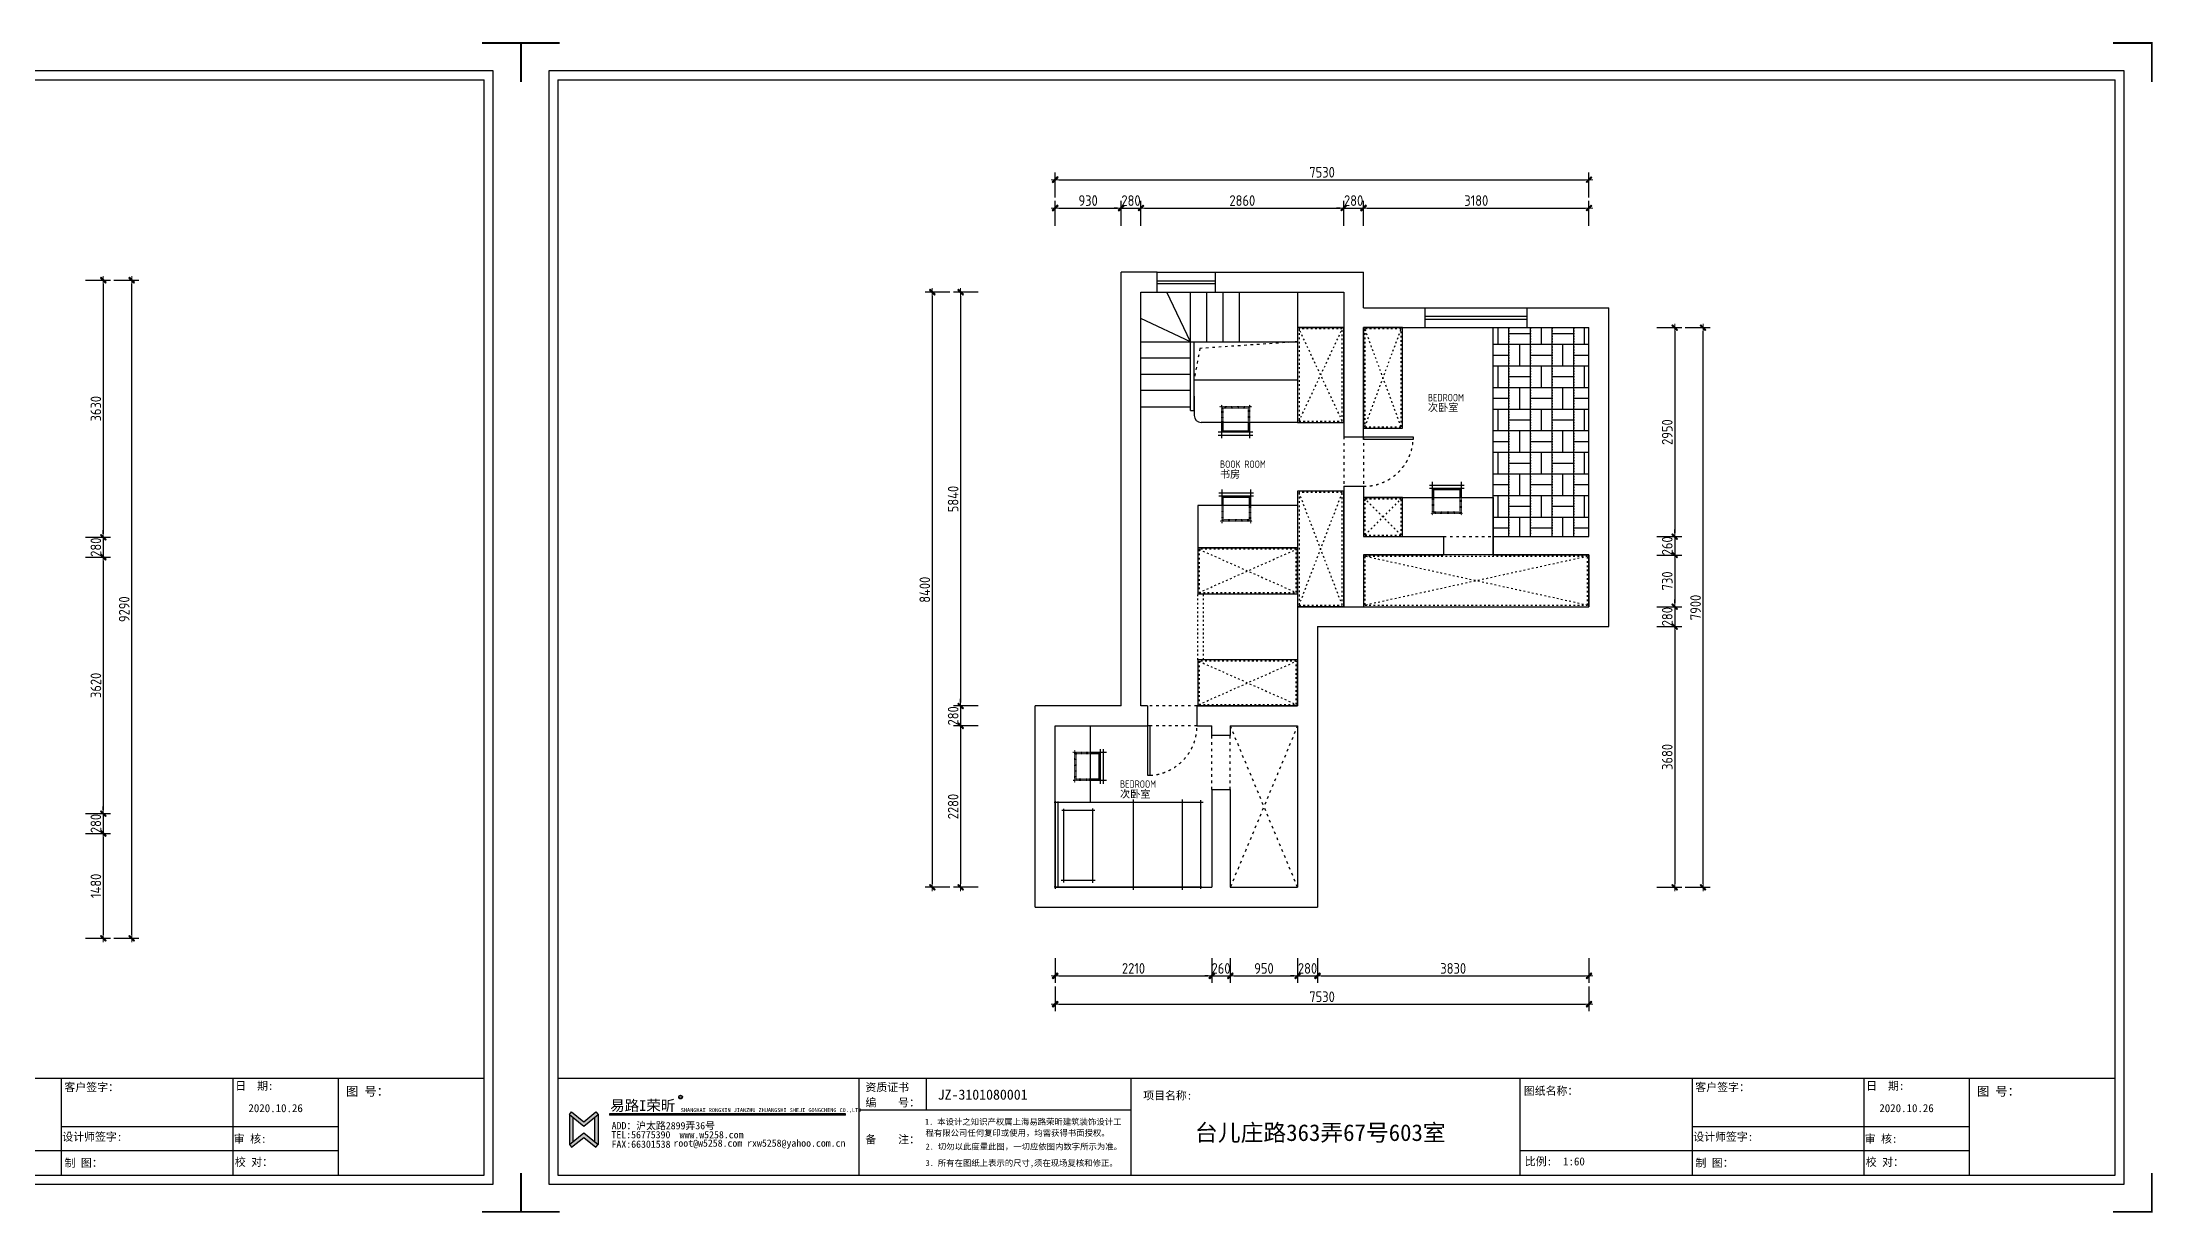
# Model space of a CAD drawing. Header units: millimetres. Extents: x -58733 to 427521, y -235734 to 553534.
# Drawn here: x 18970 to 48742, y 402450 to 418974 of the extents above; entities that cross this region are included whole.
import ezdxf

# ---------------------------------------------------------------- set-up
doc = ezdxf.new("R2010")
doc.units = ezdxf.units.MM
doc.linetypes.add('ACAD_ISO03W100', pattern=[30, 12, -18])
for name, color, linetype in [('00-墙体', 7, 'Continuous'), ('02-活动家具', 1, 'Continuous'), ('图框', 251, 'Continuous'), ('目录文字', 8, 'Continuous')]:
    doc.layers.add(name, color=color, linetype=linetype)
doc.layers.add('P★10 文字说明', color=32, linetype='Continuous', lineweight=0)
doc.layers.add('墙体', color=7, linetype='Continuous', lineweight=30)
doc.styles.add('CCD_DIM', font='ARCHS.SHX')
doc.styles.get("Standard").update_dxf_attribs({"font": 'simsun.ttc'})
doc.styles.add('YQ_DIM', font='SUPEROS.SHX', dxfattribs={"width": 0.8, "bigfont": 'HZDX.SHX'})
doc.styles.add('宋体', font='simsun.ttc', dxfattribs={"height": 120})
doc.styles.add('编号', font='ARCHSTYL.SHX', dxfattribs={"width": 0.8})
doc.styles.add('英文', font='simhei.ttf')
doc.styles.add('黑体', font='simhei.ttf')
doc.dimstyles.new('海龍1：50', dxfattribs={"dimscale": 50, "dimtxt": 3, "dimasz": 1, "dimexe": 2, "dimexo": 2, "dimgap": 0.6, "dimtad": 1, "dimdec": 0, "dimrnd": 5, "dimdsep": 46, "dimtxsty": 'CCD_DIM', "dimblk": 'WS-cj', "dimcen": 1, "dimclrd": 242, "dimclre": 242, "dimclrt": 2, "dimadec": 0, "dimazin": 2, "dimtfac": 1, "dimtdec": 0, "dimtix": 1, "dimtmove": 2, "dimatfit": 3, "dimldrblk": 'CCD_Leader_Arrow', "dimfxl": 5, "dimfxlon": 1, "dimtolj": 1, "dimarcsym": 0})

# ---------------------------------------------------------------- blocks, each defined once
blk = doc.blocks.new('WS-cj')
blk.add_hatch(color=1).paths.add_polyline_path([(0.59, 0.82), (-0.82, -0.59), (-0.59, -0.82), (0.82, 0.59)])
at = {"color": 1, "linetype": 'ByBlock', "lineweight": 0}
for p, q in [((-1.1, 0), (0, 0)), ((0, 0), (1.1, 0))]:
    blk.add_line(p, q, dxfattribs=at)
at = {"color": 1}
blk.add_lwpolyline([(0.59, 0.82), (-0.82, -0.59), (-0.59, -0.82), (0.82, 0.59)], close=True, dxfattribs=at)
blk = doc.blocks.new('*D304')
at = {"color": 242, "lineweight": -2}
for p, q in [((19582, 415615), (19932, 415615)), ((19832, 415565), (19832, 412035)), ((19582, 411985), (19932, 411985))]:
    blk.add_line(p, q, dxfattribs=at)
at = {"layer": 'Defpoints', "color": 0}
for p in [(19432, 415615), (19432, 411985), (19832, 411985)]:
    blk.add_point(p, dxfattribs=at)
at = {"color": 242, "lineweight": -2, "xscale": 50, "yscale": 50, "zscale": 50}
for p, rotation in [((19832, 415615), 90), ((19832, 411985), 270)]:
    blk.add_blockref('WS-cj', p, dxfattribs=dict(at, rotation=rotation))
at = {"color": 2, "insert": (19727, 413800), "char_height": 150, "attachment_point": 5, "rotation": 90, "style": 'CCD_DIM'}
blk.add_mtext('\\A1;3630', dxfattribs=at)
blk = doc.blocks.new('CCD_Leader_Arrow')
at = {"color": 1, "linetype": 'ByBlock'}
blk.add_line((0, 0), (-1, 0), dxfattribs=at)
for points in [[(-0.86, 0.67), (-0.6, 0.85), (-0.24, 0), (0, 0)], [(-0.86, -0.67), (-0.6, -0.85), (-0.24, 0), (0, 0)]]:
    blk.add_solid(points, dxfattribs=at)
blk = doc.blocks.new('*D305')
at = {"color": 242, "lineweight": -2}
for p, q in [((19832, 412035), (19832, 412085)), ((19582, 411985), (19932, 411985)), ((19832, 411985), (19832, 411705)), ((19582, 411705), (19932, 411705)), ((19832, 411655), (19832, 411605))]:
    blk.add_line(p, q, dxfattribs=at)
at = {"layer": 'Defpoints', "color": 0}
for p in [(19432, 411985), (19432, 411705), (19832, 411705)]:
    blk.add_point(p, dxfattribs=at)
at = {"color": 242, "lineweight": -2, "xscale": 50, "yscale": 50, "zscale": 50}
for p, rotation in [((19832, 411985), 270), ((19832, 411705), 90)]:
    blk.add_blockref('WS-cj', p, dxfattribs=dict(at, rotation=rotation))
at = {"color": 2, "insert": (19727, 411845), "char_height": 150, "attachment_point": 5, "rotation": 90, "style": 'CCD_DIM'}
blk.add_mtext('\\A1;280', dxfattribs=at)
blk = doc.blocks.new('*D306')
at = {"color": 242, "lineweight": -2}
for p, q in [((19582, 411705), (19932, 411705)), ((19832, 411655), (19832, 408135)), ((19582, 408085), (19932, 408085))]:
    blk.add_line(p, q, dxfattribs=at)
at = {"layer": 'Defpoints', "color": 0}
for p in [(19432, 411705), (19432, 408085), (19832, 408085)]:
    blk.add_point(p, dxfattribs=at)
at = {"color": 242, "lineweight": -2, "xscale": 50, "yscale": 50, "zscale": 50}
for p, rotation in [((19832, 411705), 90), ((19832, 408085), 270)]:
    blk.add_blockref('WS-cj', p, dxfattribs=dict(at, rotation=rotation))
at = {"color": 2, "insert": (19727, 409895), "char_height": 150, "attachment_point": 5, "rotation": 90, "style": 'CCD_DIM'}
blk.add_mtext('\\A1;3620', dxfattribs=at)
blk = doc.blocks.new('*D307')
at = {"color": 242, "lineweight": -2}
for p, q in [((19832, 408135), (19832, 408185)), ((19582, 408085), (19932, 408085)), ((19832, 408085), (19832, 407805)), ((19582, 407805), (19932, 407805)), ((19832, 407755), (19832, 407705))]:
    blk.add_line(p, q, dxfattribs=at)
at = {"layer": 'Defpoints', "color": 0}
for p in [(19432, 408085), (19432, 407805), (19832, 407805)]:
    blk.add_point(p, dxfattribs=at)
at = {"color": 242, "lineweight": -2, "xscale": 50, "yscale": 50, "zscale": 50}
for p, rotation in [((19832, 408085), 270), ((19832, 407805), 90)]:
    blk.add_blockref('WS-cj', p, dxfattribs=dict(at, rotation=rotation))
at = {"color": 2, "insert": (19727, 407945), "char_height": 150, "attachment_point": 5, "rotation": 90, "style": 'CCD_DIM'}
blk.add_mtext('\\A1;280', dxfattribs=at)
blk = doc.blocks.new('*D308')
at = {"color": 242, "lineweight": -2}
for p, q in [((19582, 407805), (19932, 407805)), ((19832, 407755), (19832, 406375)), ((19582, 406325), (19932, 406325))]:
    blk.add_line(p, q, dxfattribs=at)
at = {"layer": 'Defpoints', "color": 0}
for p in [(19432, 407805), (19432, 406325), (19832, 406325)]:
    blk.add_point(p, dxfattribs=at)
at = {"color": 242, "lineweight": -2, "xscale": 50, "yscale": 50, "zscale": 50}
for p, rotation in [((19832, 407805), 90), ((19832, 406325), 270)]:
    blk.add_blockref('WS-cj', p, dxfattribs=dict(at, rotation=rotation))
at = {"color": 2, "insert": (19727, 407065), "char_height": 150, "attachment_point": 5, "rotation": 90, "style": 'CCD_DIM'}
blk.add_mtext('\\A1;1480', dxfattribs=at)
blk = doc.blocks.new('*D309')
at = {"color": 242, "lineweight": -2}
for p, q in [((19982, 415615), (20332, 415615)), ((20232, 406375), (20232, 415565)), ((19982, 406325), (20332, 406325))]:
    blk.add_line(p, q, dxfattribs=at)
at = {"layer": 'Defpoints', "color": 0}
for p in [(19432, 415615), (20232, 415615), (19432, 406325)]:
    blk.add_point(p, dxfattribs=at)
at = {"color": 242, "lineweight": -2, "xscale": 50, "yscale": 50, "zscale": 50}
for p, rotation in [((20232, 415615), 90), ((20232, 406325), 270)]:
    blk.add_blockref('WS-cj', p, dxfattribs=dict(at, rotation=rotation))
at = {"color": 2, "insert": (20127, 410970), "char_height": 150, "attachment_point": 5, "rotation": 90, "style": 'CCD_DIM'}
blk.add_mtext('\\A1;9290', dxfattribs=at)
blk = doc.blocks.new('*D310')
at = {"color": 242, "lineweight": -2}
for p, q in [((33259, 416383), (33259, 416733)), ((33309, 416633), (34139, 416633)), ((34189, 416383), (34189, 416733))]:
    blk.add_line(p, q, dxfattribs=at)
at = {"layer": 'Defpoints', "color": 0}
for p in [(34189, 416633), (33259, 416233), (34189, 416233)]:
    blk.add_point(p, dxfattribs=at)
at = {"color": 242, "lineweight": -2, "xscale": 50, "yscale": 50, "zscale": 50, "rotation": 180}
blk.add_blockref('WS-cj', (33259, 416633), dxfattribs=at)
at = {"color": 242, "lineweight": -2, "xscale": 50, "yscale": 50, "zscale": 50}
blk.add_blockref('WS-cj', (34189, 416633), dxfattribs=at)
at = {"color": 2, "insert": (33724, 416738), "char_height": 150, "attachment_point": 5, "style": 'CCD_DIM'}
blk.add_mtext('\\A1;930', dxfattribs=at)
blk = doc.blocks.new('*D311')
at = {"color": 242, "lineweight": -2}
for p, q in [((34139, 416633), (34089, 416633)), ((34189, 416383), (34189, 416733)), ((34189, 416633), (34469, 416633)), ((34469, 416383), (34469, 416733)), ((34519, 416633), (34569, 416633))]:
    blk.add_line(p, q, dxfattribs=at)
at = {"layer": 'Defpoints', "color": 0}
for p in [(34469, 416633), (34189, 416233), (34469, 416233)]:
    blk.add_point(p, dxfattribs=at)
at = {"color": 242, "lineweight": -2, "xscale": 50, "yscale": 50, "zscale": 50}
blk.add_blockref('WS-cj', (34189, 416633), dxfattribs=at)
at = {"color": 242, "lineweight": -2, "xscale": 50, "yscale": 50, "zscale": 50, "rotation": 180}
blk.add_blockref('WS-cj', (34469, 416633), dxfattribs=at)
at = {"color": 2, "insert": (34329, 416738), "char_height": 150, "attachment_point": 5, "style": 'CCD_DIM'}
blk.add_mtext('\\A1;280', dxfattribs=at)
blk = doc.blocks.new('*D312')
at = {"color": 242, "lineweight": -2}
for p, q in [((34469, 416383), (34469, 416733)), ((34519, 416633), (37279, 416633)), ((37329, 416383), (37329, 416733))]:
    blk.add_line(p, q, dxfattribs=at)
at = {"layer": 'Defpoints', "color": 0}
for p in [(37329, 416633), (34469, 416233), (37329, 416233)]:
    blk.add_point(p, dxfattribs=at)
at = {"color": 242, "lineweight": -2, "xscale": 50, "yscale": 50, "zscale": 50, "rotation": 180}
blk.add_blockref('WS-cj', (34469, 416633), dxfattribs=at)
at = {"color": 242, "lineweight": -2, "xscale": 50, "yscale": 50, "zscale": 50}
blk.add_blockref('WS-cj', (37329, 416633), dxfattribs=at)
at = {"color": 2, "insert": (35899, 416738), "char_height": 150, "attachment_point": 5, "style": 'CCD_DIM'}
blk.add_mtext('\\A1;2860', dxfattribs=at)
blk = doc.blocks.new('*D313')
at = {"color": 242, "lineweight": -2}
for p, q in [((37279, 416633), (37229, 416633)), ((37329, 416383), (37329, 416733)), ((37329, 416633), (37609, 416633)), ((37609, 416383), (37609, 416733)), ((37659, 416633), (37709, 416633))]:
    blk.add_line(p, q, dxfattribs=at)
at = {"layer": 'Defpoints', "color": 0}
for p in [(37609, 416633), (37329, 416233), (37609, 416233)]:
    blk.add_point(p, dxfattribs=at)
at = {"color": 242, "lineweight": -2, "xscale": 50, "yscale": 50, "zscale": 50}
blk.add_blockref('WS-cj', (37329, 416633), dxfattribs=at)
at = {"color": 242, "lineweight": -2, "xscale": 50, "yscale": 50, "zscale": 50, "rotation": 180}
blk.add_blockref('WS-cj', (37609, 416633), dxfattribs=at)
at = {"color": 2, "insert": (37469, 416738), "char_height": 150, "attachment_point": 5, "style": 'CCD_DIM'}
blk.add_mtext('\\A1;280', dxfattribs=at)
blk = doc.blocks.new('*D314')
at = {"color": 242, "lineweight": -2}
for p, q in [((37609, 416383), (37609, 416733)), ((37659, 416633), (40739, 416633)), ((40789, 416383), (40789, 416733))]:
    blk.add_line(p, q, dxfattribs=at)
at = {"layer": 'Defpoints', "color": 0}
for p in [(40789, 416633), (37609, 416233), (40789, 416233)]:
    blk.add_point(p, dxfattribs=at)
at = {"color": 242, "lineweight": -2, "xscale": 50, "yscale": 50, "zscale": 50, "rotation": 180}
blk.add_blockref('WS-cj', (37609, 416633), dxfattribs=at)
at = {"color": 242, "lineweight": -2, "xscale": 50, "yscale": 50, "zscale": 50}
blk.add_blockref('WS-cj', (40789, 416633), dxfattribs=at)
at = {"color": 2, "insert": (39199, 416738), "char_height": 150, "attachment_point": 5, "style": 'CCD_DIM'}
blk.add_mtext('\\A1;3180', dxfattribs=at)
blk = doc.blocks.new('*D315')
at = {"color": 242, "lineweight": -2}
for p, q in [((33259, 416783), (33259, 417133)), ((40789, 416783), (40789, 417133)), ((33309, 417033), (40739, 417033))]:
    blk.add_line(p, q, dxfattribs=at)
at = {"layer": 'Defpoints', "color": 0}
for p in [(40789, 417033), (33259, 416233), (40789, 416233)]:
    blk.add_point(p, dxfattribs=at)
at = {"color": 242, "lineweight": -2, "xscale": 50, "yscale": 50, "zscale": 50, "rotation": 180}
blk.add_blockref('WS-cj', (33259, 417033), dxfattribs=at)
at = {"color": 242, "lineweight": -2, "xscale": 50, "yscale": 50, "zscale": 50}
blk.add_blockref('WS-cj', (40789, 417033), dxfattribs=at)
at = {"color": 2, "insert": (37024, 417138), "char_height": 150, "attachment_point": 5, "style": 'CCD_DIM'}
blk.add_mtext('\\A1;7530', dxfattribs=at)
blk = doc.blocks.new('*D316')
at = {"color": 242, "lineweight": -2}
for p, q in [((33259, 406045), (33259, 405695)), ((33309, 405795), (35419, 405795)), ((35469, 406045), (35469, 405695))]:
    blk.add_line(p, q, dxfattribs=at)
at = {"layer": 'Defpoints', "color": 0}
for p in [(33259, 406195), (35469, 406195), (35469, 405795)]:
    blk.add_point(p, dxfattribs=at)
at = {"color": 242, "lineweight": -2, "xscale": 50, "yscale": 50, "zscale": 50, "rotation": 180}
blk.add_blockref('WS-cj', (33259, 405795), dxfattribs=at)
at = {"color": 242, "lineweight": -2, "xscale": 50, "yscale": 50, "zscale": 50}
blk.add_blockref('WS-cj', (35469, 405795), dxfattribs=at)
at = {"color": 2, "insert": (34364, 405900), "char_height": 150, "attachment_point": 5, "style": 'CCD_DIM'}
blk.add_mtext('\\A1;2210', dxfattribs=at)
blk = doc.blocks.new('*D317')
at = {"color": 242, "lineweight": -2}
for p, q in [((35419, 405795), (35369, 405795)), ((35469, 406045), (35469, 405695)), ((35469, 405795), (35729, 405795)), ((35729, 406045), (35729, 405695)), ((35779, 405795), (35829, 405795))]:
    blk.add_line(p, q, dxfattribs=at)
at = {"layer": 'Defpoints', "color": 0}
for p in [(35469, 406195), (35729, 406195), (35729, 405795)]:
    blk.add_point(p, dxfattribs=at)
at = {"color": 242, "lineweight": -2, "xscale": 50, "yscale": 50, "zscale": 50}
blk.add_blockref('WS-cj', (35469, 405795), dxfattribs=at)
at = {"color": 242, "lineweight": -2, "xscale": 50, "yscale": 50, "zscale": 50, "rotation": 180}
blk.add_blockref('WS-cj', (35729, 405795), dxfattribs=at)
at = {"color": 2, "insert": (35599, 405900), "char_height": 150, "attachment_point": 5, "style": 'CCD_DIM'}
blk.add_mtext('\\A1;260', dxfattribs=at)
blk = doc.blocks.new('*D318')
at = {"color": 242, "lineweight": -2}
for p, q in [((35729, 406045), (35729, 405695)), ((35779, 405795), (36629, 405795)), ((36679, 406045), (36679, 405695))]:
    blk.add_line(p, q, dxfattribs=at)
at = {"layer": 'Defpoints', "color": 0}
for p in [(35729, 406195), (36679, 406195), (36679, 405795)]:
    blk.add_point(p, dxfattribs=at)
at = {"color": 242, "lineweight": -2, "xscale": 50, "yscale": 50, "zscale": 50, "rotation": 180}
blk.add_blockref('WS-cj', (35729, 405795), dxfattribs=at)
at = {"color": 242, "lineweight": -2, "xscale": 50, "yscale": 50, "zscale": 50}
blk.add_blockref('WS-cj', (36679, 405795), dxfattribs=at)
at = {"color": 2, "insert": (36204, 405900), "char_height": 150, "attachment_point": 5, "style": 'CCD_DIM'}
blk.add_mtext('\\A1;950', dxfattribs=at)
blk = doc.blocks.new('*D319')
at = {"color": 242, "lineweight": -2}
for p, q in [((36629, 405795), (36579, 405795)), ((36679, 406045), (36679, 405695)), ((36679, 405795), (36959, 405795)), ((36959, 406045), (36959, 405695)), ((37009, 405795), (37059, 405795))]:
    blk.add_line(p, q, dxfattribs=at)
at = {"layer": 'Defpoints', "color": 0}
for p in [(36679, 406195), (36959, 406195), (36959, 405795)]:
    blk.add_point(p, dxfattribs=at)
at = {"color": 242, "lineweight": -2, "xscale": 50, "yscale": 50, "zscale": 50}
blk.add_blockref('WS-cj', (36679, 405795), dxfattribs=at)
at = {"color": 242, "lineweight": -2, "xscale": 50, "yscale": 50, "zscale": 50, "rotation": 180}
blk.add_blockref('WS-cj', (36959, 405795), dxfattribs=at)
at = {"color": 2, "insert": (36819, 405900), "char_height": 150, "attachment_point": 5, "style": 'CCD_DIM'}
blk.add_mtext('\\A1;280', dxfattribs=at)
blk = doc.blocks.new('*D320')
at = {"color": 242, "lineweight": -2}
for p, q in [((36959, 406045), (36959, 405695)), ((37009, 405795), (40739, 405795)), ((40789, 406045), (40789, 405695))]:
    blk.add_line(p, q, dxfattribs=at)
at = {"layer": 'Defpoints', "color": 0}
for p in [(36959, 406195), (40789, 406195), (40789, 405795)]:
    blk.add_point(p, dxfattribs=at)
at = {"color": 242, "lineweight": -2, "xscale": 50, "yscale": 50, "zscale": 50, "rotation": 180}
blk.add_blockref('WS-cj', (36959, 405795), dxfattribs=at)
at = {"color": 242, "lineweight": -2, "xscale": 50, "yscale": 50, "zscale": 50}
blk.add_blockref('WS-cj', (40789, 405795), dxfattribs=at)
at = {"color": 2, "insert": (38874, 405900), "char_height": 150, "attachment_point": 5, "style": 'CCD_DIM'}
blk.add_mtext('\\A1;3830', dxfattribs=at)
blk = doc.blocks.new('*D321')
at = {"color": 242, "lineweight": -2}
for p, q in [((33259, 405645), (33259, 405295)), ((40789, 405645), (40789, 405295)), ((33309, 405395), (40739, 405395))]:
    blk.add_line(p, q, dxfattribs=at)
at = {"layer": 'Defpoints', "color": 0}
for p in [(33259, 406195), (40789, 406195), (40789, 405395)]:
    blk.add_point(p, dxfattribs=at)
at = {"color": 242, "lineweight": -2, "xscale": 50, "yscale": 50, "zscale": 50, "rotation": 180}
blk.add_blockref('WS-cj', (33259, 405395), dxfattribs=at)
at = {"color": 242, "lineweight": -2, "xscale": 50, "yscale": 50, "zscale": 50}
blk.add_blockref('WS-cj', (40789, 405395), dxfattribs=at)
at = {"color": 2, "insert": (37024, 405500), "char_height": 150, "attachment_point": 5, "style": 'CCD_DIM'}
blk.add_mtext('\\A1;7530', dxfattribs=at)
blk = doc.blocks.new('*D322')
at = {"color": 242, "lineweight": -2}
for p, q in [((32175, 415445), (31825, 415445)), ((31925, 415395), (31925, 409655)), ((32175, 409605), (31825, 409605))]:
    blk.add_line(p, q, dxfattribs=at)
at = {"layer": 'Defpoints', "color": 0}
for p in [(32325, 415445), (31925, 409605), (32325, 409605)]:
    blk.add_point(p, dxfattribs=at)
at = {"color": 242, "lineweight": -2, "xscale": 50, "yscale": 50, "zscale": 50}
for p, rotation in [((31925, 415445), 90), ((31925, 409605), 270)]:
    blk.add_blockref('WS-cj', p, dxfattribs=dict(at, rotation=rotation))
at = {"color": 2, "insert": (31820, 412525), "char_height": 150, "attachment_point": 5, "rotation": 90, "style": 'CCD_DIM'}
blk.add_mtext('\\A1;5840', dxfattribs=at)
blk = doc.blocks.new('*D323')
at = {"color": 242, "lineweight": -2}
for p, q in [((31925, 409655), (31925, 409705)), ((32175, 409605), (31825, 409605)), ((31925, 409605), (31925, 409325)), ((32175, 409325), (31825, 409325)), ((31925, 409275), (31925, 409225))]:
    blk.add_line(p, q, dxfattribs=at)
at = {"layer": 'Defpoints', "color": 0}
for p in [(32325, 409605), (31925, 409325), (32325, 409325)]:
    blk.add_point(p, dxfattribs=at)
at = {"color": 242, "lineweight": -2, "xscale": 50, "yscale": 50, "zscale": 50}
for p, rotation in [((31925, 409605), 270), ((31925, 409325), 90)]:
    blk.add_blockref('WS-cj', p, dxfattribs=dict(at, rotation=rotation))
at = {"color": 2, "insert": (31820, 409465), "char_height": 150, "attachment_point": 5, "rotation": 90, "style": 'CCD_DIM'}
blk.add_mtext('\\A1;280', dxfattribs=at)
blk = doc.blocks.new('*D324')
at = {"color": 242, "lineweight": -2}
for p, q in [((32175, 409325), (31825, 409325)), ((31925, 409275), (31925, 407095)), ((32175, 407045), (31825, 407045))]:
    blk.add_line(p, q, dxfattribs=at)
at = {"layer": 'Defpoints', "color": 0}
for p in [(32325, 409325), (31925, 407045), (32325, 407045)]:
    blk.add_point(p, dxfattribs=at)
at = {"color": 242, "lineweight": -2, "xscale": 50, "yscale": 50, "zscale": 50}
for p, rotation in [((31925, 409325), 90), ((31925, 407045), 270)]:
    blk.add_blockref('WS-cj', p, dxfattribs=dict(at, rotation=rotation))
at = {"color": 2, "insert": (31820, 408185), "char_height": 150, "attachment_point": 5, "rotation": 90, "style": 'CCD_DIM'}
blk.add_mtext('\\A1;2280', dxfattribs=at)
blk = doc.blocks.new('*D325')
at = {"color": 242, "lineweight": -2}
for p, q in [((31775, 415445), (31425, 415445)), ((31525, 415395), (31525, 407095)), ((31775, 407045), (31425, 407045))]:
    blk.add_line(p, q, dxfattribs=at)
at = {"layer": 'Defpoints', "color": 0}
for p in [(32325, 415445), (31525, 407045), (32325, 407045)]:
    blk.add_point(p, dxfattribs=at)
at = {"color": 242, "lineweight": -2, "xscale": 50, "yscale": 50, "zscale": 50}
for p, rotation in [((31525, 415445), 90), ((31525, 407045), 270)]:
    blk.add_blockref('WS-cj', p, dxfattribs=dict(at, rotation=rotation))
at = {"color": 2, "insert": (31420, 411245), "char_height": 150, "attachment_point": 5, "rotation": 90, "style": 'CCD_DIM'}
blk.add_mtext('\\A1;8400', dxfattribs=at)
blk = doc.blocks.new('*D326')
at = {"color": 242, "lineweight": -2}
for p, q in [((41748, 414945), (42098, 414945)), ((41998, 414895), (41998, 412045)), ((41748, 411995), (42098, 411995))]:
    blk.add_line(p, q, dxfattribs=at)
at = {"layer": 'Defpoints', "color": 0}
for p in [(41598, 414945), (41598, 411995), (41998, 411995)]:
    blk.add_point(p, dxfattribs=at)
at = {"color": 242, "lineweight": -2, "xscale": 50, "yscale": 50, "zscale": 50}
for p, rotation in [((41998, 414945), 90), ((41998, 411995), 270)]:
    blk.add_blockref('WS-cj', p, dxfattribs=dict(at, rotation=rotation))
at = {"color": 2, "insert": (41893, 413470), "char_height": 150, "attachment_point": 5, "rotation": 90, "style": 'CCD_DIM'}
blk.add_mtext('\\A1;2950', dxfattribs=at)
blk = doc.blocks.new('*D327')
at = {"color": 242, "lineweight": -2}
for p, q in [((41998, 412045), (41998, 412095)), ((41748, 411995), (42098, 411995)), ((41998, 411995), (41998, 411735)), ((41748, 411735), (42098, 411735)), ((41998, 411685), (41998, 411635))]:
    blk.add_line(p, q, dxfattribs=at)
at = {"layer": 'Defpoints', "color": 0}
for p in [(41598, 411995), (41598, 411735), (41998, 411735)]:
    blk.add_point(p, dxfattribs=at)
at = {"color": 242, "lineweight": -2, "xscale": 50, "yscale": 50, "zscale": 50}
for p, rotation in [((41998, 411995), 270), ((41998, 411735), 90)]:
    blk.add_blockref('WS-cj', p, dxfattribs=dict(at, rotation=rotation))
at = {"color": 2, "insert": (41893, 411865), "char_height": 150, "attachment_point": 5, "rotation": 90, "style": 'CCD_DIM'}
blk.add_mtext('\\A1;260', dxfattribs=at)
blk = doc.blocks.new('*D328')
at = {"color": 242, "lineweight": -2}
for p, q in [((41748, 411735), (42098, 411735)), ((41998, 411685), (41998, 411055)), ((41748, 411005), (42098, 411005))]:
    blk.add_line(p, q, dxfattribs=at)
at = {"layer": 'Defpoints', "color": 0}
for p in [(41598, 411735), (41598, 411005), (41998, 411005)]:
    blk.add_point(p, dxfattribs=at)
at = {"color": 242, "lineweight": -2, "xscale": 50, "yscale": 50, "zscale": 50}
for p, rotation in [((41998, 411735), 90), ((41998, 411005), 270)]:
    blk.add_blockref('WS-cj', p, dxfattribs=dict(at, rotation=rotation))
at = {"color": 2, "insert": (41893, 411370), "char_height": 150, "attachment_point": 5, "rotation": 90, "style": 'CCD_DIM'}
blk.add_mtext('\\A1;730', dxfattribs=at)
blk = doc.blocks.new('*D329')
at = {"color": 242, "lineweight": -2}
for p, q in [((41748, 411005), (42098, 411005)), ((41998, 411055), (41998, 411105)), ((41998, 411005), (41998, 410725)), ((41748, 410725), (42098, 410725)), ((41998, 410675), (41998, 410625))]:
    blk.add_line(p, q, dxfattribs=at)
at = {"layer": 'Defpoints', "color": 0}
for p in [(41598, 411005), (41598, 410725), (41998, 410725)]:
    blk.add_point(p, dxfattribs=at)
at = {"color": 242, "lineweight": -2, "xscale": 50, "yscale": 50, "zscale": 50}
for p, rotation in [((41998, 411005), 270), ((41998, 410725), 90)]:
    blk.add_blockref('WS-cj', p, dxfattribs=dict(at, rotation=rotation))
at = {"color": 2, "insert": (41893, 410865), "char_height": 150, "attachment_point": 5, "rotation": 90, "style": 'CCD_DIM'}
blk.add_mtext('\\A1;280', dxfattribs=at)
blk = doc.blocks.new('*D330')
at = {"color": 242, "lineweight": -2}
for p, q in [((41748, 410725), (42098, 410725)), ((41998, 410675), (41998, 407095)), ((41748, 407045), (42098, 407045))]:
    blk.add_line(p, q, dxfattribs=at)
at = {"layer": 'Defpoints', "color": 0}
for p in [(41598, 410725), (41598, 407045), (41998, 407045)]:
    blk.add_point(p, dxfattribs=at)
at = {"color": 242, "lineweight": -2, "xscale": 50, "yscale": 50, "zscale": 50}
for p, rotation in [((41998, 410725), 90), ((41998, 407045), 270)]:
    blk.add_blockref('WS-cj', p, dxfattribs=dict(at, rotation=rotation))
at = {"color": 2, "insert": (41893, 408885), "char_height": 150, "attachment_point": 5, "rotation": 90, "style": 'CCD_DIM'}
blk.add_mtext('\\A1;3680', dxfattribs=at)
blk = doc.blocks.new('*D331')
at = {"color": 242, "lineweight": -2}
for p, q in [((42148, 414945), (42498, 414945)), ((42398, 407095), (42398, 414895)), ((42148, 407045), (42498, 407045))]:
    blk.add_line(p, q, dxfattribs=at)
at = {"layer": 'Defpoints', "color": 0}
for p in [(41598, 414945), (42398, 414945), (41598, 407045)]:
    blk.add_point(p, dxfattribs=at)
at = {"color": 242, "lineweight": -2, "xscale": 50, "yscale": 50, "zscale": 50}
for p, rotation in [((42398, 414945), 90), ((42398, 407045), 270)]:
    blk.add_blockref('WS-cj', p, dxfattribs=dict(at, rotation=rotation))
at = {"color": 2, "insert": (42293, 410995), "char_height": 150, "attachment_point": 5, "rotation": 90, "style": 'CCD_DIM'}
blk.add_mtext('\\A1;7900', dxfattribs=at)
blk = doc.blocks.new('图框1比60')
h = blk.add_hatch(color=8)
edge = h.paths.add_edge_path()
edge.add_ellipse((163710, 45505), major_axis=(-0.2, 29.4), ratio=1, start_angle=269.6878, end_angle=449.6878)
edge.add_ellipse((163710, 45505), major_axis=(-0.2, 29.4), ratio=1, start_angle=89.5622, end_angle=269.5622)
edge = h.paths.add_edge_path(flags=16)
edge.add_ellipse((163710, 45505), major_axis=(0, 24.9), ratio=1, start_angle=269.966, end_angle=449.966)
edge.add_ellipse((163710, 45505), major_axis=(0, 24.9), ratio=1, start_angle=89.8872, end_angle=269.8872)
h = blk.add_hatch(color=8)
h.paths.add_polyline_path([(162213, 45056), (162434, 45236), (162401, 45277), (162213, 45124), (162025, 45277), (161992, 45236)])
h.paths.add_polyline_path([(162213, 44882), (162401, 44729), (162434, 44770), (162213, 44950), (161992, 44770), (162025, 44729)])
h = blk.add_hatch(color=8)
h.paths.add_polyline_path([(162044, 45193), (161992, 45236), (161992, 44770), (162044, 44813)])
h.paths.add_polyline_path([(162434, 45236), (162381, 45193), (162381, 44813), (162434, 44770)])
blk.add_hatch(color=8).paths.add_polyline_path([(162610, 45245), (162610, 45227), (166263, 45227), (166263, 45245)])
at = {"layer": '目录文字'}
h = blk.add_hatch(color=8, dxfattribs=at)
edge = h.paths.add_edge_path()
edge.add_ellipse((163710, 45505), major_axis=(-0.2, 29.4), ratio=1, start_angle=89.5622, end_angle=269.5622)
edge.add_ellipse((163710, 45505), major_axis=(-0.2, 29.4), ratio=1, start_angle=269.6621, end_angle=449.6621)
edge = h.paths.add_edge_path(flags=16)
edge.add_ellipse((163710, 45505), major_axis=(0, 24.9), ratio=1, start_angle=90.0288, end_angle=270.0288, ccw=False)
edge.add_ellipse((163710, 45505), major_axis=(0, 24.9), ratio=1, start_angle=-89.8872, end_angle=90.1128, ccw=False)
h.paths.add_polyline_path([(163689, 45539), (163733, 45539), (163733, 45472), (163689, 45472)], flags=9)
at = {"color": 8}
for p, q in [((176692, 45797), (176692, 44297)), ((161992, 45236), (162025, 45277)), ((161992, 45236), (161992, 44770)), ((161992, 45236), (162213, 45056)), ((162025, 45277), (162213, 45124)), ((162044, 45193), (162044, 44813)), ((162213, 45124), (162401, 45277)), ((162213, 45056), (162434, 45236)), ((162381, 45193), (162381, 44813)), ((162401, 45277), (162434, 45236)), ((162434, 45236), (162434, 44770)), ((166263, 45245), (162610, 45245)), ((166263, 45227), (162610, 45227)), ((166263, 45227), (166263, 45245)), ((161992, 44770), (162213, 44950)), ((161992, 44770), (162025, 44729)), ((162025, 44729), (162213, 44882)), ((162213, 44950), (162434, 44770)), ((162213, 44882), (162401, 44729)), ((162401, 44729), (162434, 44770))]:
    blk.add_line(p, q, dxfattribs=at)
blk.add_ellipse((163710, 45505, 0), major_axis=(0.1, 29.4), ratio=1, start_param=1.575118209033049, end_param=7.858303516212636, dxfattribs=at)
at = {"layer": '图框', "color": 121}
for p, q in [((161670, 61389), (161670, 44157)), ((186038, 61389), (161670, 61389)), ((186038, 44157), (186038, 61389)), ((161670, 44157), (186038, 44157))]:
    blk.add_line(p, q, dxfattribs=at)
at = {"layer": '图框', "color": 8}
for p, q in [((161809, 61249), (161809, 44297)), ((161809, 61249), (161809, 45797)), ((161809, 61249), (185898, 61249)), ((185898, 44297), (185898, 61249)), ((185898, 45797), (185898, 61249)), ((161809, 45797), (185898, 45797)), ((161809, 45797), (185898, 45797)), ((166465, 45797), (166465, 44297)), ((167511, 45797), (167511, 45305)), ((170675, 45797), (170675, 44297)), ((176692, 45797), (176692, 44297)), ((179360, 44297), (179360, 45797)), ((182010, 45797), (182010, 44297)), ((183644, 44297), (183644, 45797)), ((170675, 45305), (166465, 45305)), ((182010, 45047), (179360, 45047)), ((183644, 45047), (182010, 45047)), ((179360, 44672), (176692, 44672)), ((182010, 44672), (179360, 44672)), ((183644, 44672), (182010, 44672)), ((161809, 44297), (185898, 44297))]:
    blk.add_line(p, q, dxfattribs=at)
at = {"layer": '图框', "color": 121, "const_width": 28.3}
for points in [[(161841, 61818), (161241, 61818), (161241, 61217)], [(185866, 61818), (186467, 61818), (186467, 61217)], [(161841, 43728), (161241, 43728), (161241, 44329)], [(185866, 43728), (186467, 43728), (186467, 44329)]]:
    blk.add_lwpolyline(points, dxfattribs=at)
at = {"layer": '目录文字', "color": 8}
blk.add_line((162610, 45245), (162610, 45227), dxfattribs=at)
blk.add_ellipse((163710, 45505, 0), major_axis=(0.4, 24.9), ratio=1, start_param=1.571448490114663, end_param=7.854633797294249, dxfattribs=at)
for s, height, style, width, p in [('资质证书', 123.8, '宋体', 0.999898, (166569, 45595)), ('客户签字：', 123.8, '宋体', 0.999898, (179405, 45596)), ('日  期:', 123.8, '宋体', 0.999898, (182048, 45618)), ('易路I荣昕', 164.1, '黑体', 0.999898, (162621, 45292)), ('R', 44.9, 'YQ_DIM', 0.8, (163698, 45483, 0)), ('编    号：', 123.8, '宋体', 0.999898, (166569, 45359)), ('项目名称:', 123.3, '黑体', 0.999898, (170866, 45468)), ('图纸名称：', 123.3, '黑体', 0.999898, (176753, 45540)), ('2020.10.26', 123.8, '宋体', 0.999898, (182251, 45272)), ('图 号：', 139.1, '宋体', 0.999898, (183761, 45526)), ('ADD：沪太路2899弄36号', 111.72, '英文', 0.999898, (162644, 45007)), ('SHANGHAI RONGXIN JIANZHU ZHUANGSHI SHEJI GONGCHENG CO.,LTD', 61.54, '英文', 0.999898, (163713, 45273)), ('1. 本设计之知识产权属上海易路荣昕建筑装饰设计工', 92.51, '黑体', 0.999898, (167491, 45076)), ('台儿庄路363弄67号603室', 258.72, '宋体', 0.999898, (171666, 44826)), ('TEL:56775390', 111.72, '英文', 0.999898, (162641, 44867)), ('FAX:66301538', 111.72, '英文', 0.999898, (162642, 44721)), ('root@w5258.com rxw5258@yahoo.com.cn', 111.72, '英文', 0.999898, (163600, 44737)), ('www.w5258.com', 111.72, '英文', 0.999898, (163695, 44867)), ('备    注：', 123.8, '宋体', 0.999898, (166569, 44788)), ('程有限公司任何复印或使用，均需获得书面授权。', 92.51, '黑体', 0.999898, (167498, 44904)), ('2. 切勿以此度量此图，一切应依图内数字所示为准。', 92.51, '黑体', 0.999898, (167500, 44693)), ('设计师签字:', 123.8, '宋体', 0.999898, (179372, 44829)), ('审 核:', 123.8, '宋体', 0.999898, (182025, 44798)), ('3. 所有在图纸上表示的尺寸,须在现场复核和修正。', 92.51, '黑体', 0.999898, (167500, 44438)), ('比例:  1:60', 123.8, '宋体', 0.999898, (176769, 44448)), ('制 图：', 123.8, '宋体', 0.999898, (179407, 44425)), ('校 对：', 123.8, '宋体', 0.999898, (182041, 44438))]:
    blk.add_text(s, height=height, dxfattribs=dict(at, style=style, width=width)).set_placement(p)
at = {"layer": '目录文字', "width": 1}
blk.add_text('JZ-3101080001', height=157.18, dxfattribs=at).set_placement((167687, 45465))
blk = doc.blocks.new('A$C2EBB641D')
for p, q in [((533, 667), (200, 667)), ((267, 733), (267, 0)), ((333, 733), (333, 0)), ((200, 67), (533, 67))]:
    blk.add_line(p, q)
at = {"color": 251}
for p, q in [((533, 640), (347, 640)), ((360, 653), (360, 80)), ((347, 93), (533, 93))]:
    blk.add_line(p, q, dxfattribs=at)
at = {"color": 250, "linetype": 'ACAD_ISO03W100', "ltscale": 0.1}
for p, q in [((907, 667), (533, 667)), ((853, 640), (533, 640)), ((840, 80), (840, 653)), ((867, 27), (867, 707)), ((533, 93), (853, 93)), ((533, 67), (907, 67))]:
    blk.add_line(p, q, dxfattribs=at)
blk = doc.blocks.new('zw$DBEA')
for p, q in [((2102, 1237), (0, 1237)), ((36, 1266), (36, 20)), ((36, 1253), (36, 16)), ((2045, 30), (2045, 1248)), ((2086, 1253), (2086, 16)), ((16, 37), (2102, 37))]:
    blk.add_line(p, q)
at = {"color": 251}
for p, q in [((292, 1277), (292, 0)), ((987, 1277), (987, 0)), ((1526, 1121), (1990, 1121)), ((1556, 100), (1556, 1149)), ((1966, 1144), (1966, 106)), ((2003, 139), (1520, 139))]:
    blk.add_line(p, q, dxfattribs=at)

msp = doc.modelspace()

# ---------------------------------------------------------------- hatches: boundary and pattern name
h = msp.add_hatch()
h.set_pattern_fill('2X2BRIKS', color=251, scale=1.5)
h.set_pattern_definition([(0, (33259.18, 424158.43), (0, 304.8), [38.1, 0]), (0, (33259.18, 424310.83), (304.8, 304.8), [304.8, -304.8]), (90, (33259.18, 424158.43), (-304.8, 2e-14), [38.1, 0]), (90, (33716.38, 424158.43), (-304.8, 304.8), [304.8, -304.8])])
h.paths.add_polyline_path([(39439.2, 411995.5), (40789.2, 411995.5), (40789.2, 414945.5), (39919.2, 414945.5), (39439.2, 414945.5)])

# ---------------------------------------------------------------- linework, layer by layer
for p, q in [((34189.2, 409605.5), (34189.2, 415725.5)), ((34699.2, 415725.5), (34189.2, 415725.5)), ((34699.2, 415445.5), (34699.2, 415725.5)), ((35519.2, 415445.5), (35519.2, 415725.5)), ((35519.2, 415725.5), (37609.2, 415725.5)), ((37609.2, 415225.5), (37609.2, 415725.5)), ((34469.2, 409605.5), (34469.2, 415445.5)), ((34469.2, 415445.5), (34699.2, 415445.5)), ((35519.2, 415445.5), (37329.2, 415445.5)), ((36679.2, 415445.5), (36679.2, 414945.5)), ((37329.2, 415445.5), (37329.2, 413405.5)), ((37609.2, 415225.5), (38479.2, 415225.5)), ((38479.2, 414945.5), (38479.2, 415225.5)), ((39919.2, 414945.5), (39919.2, 415225.5)), ((39919.2, 415225.5), (41069.2, 415225.5)), ((41069.2, 410725.5), (41069.2, 415225.5)), ((36679.2, 414945.5), (37329.2, 414945.5)), ((37609.2, 413405.5), (37609.2, 414945.5)), ((37609.2, 414945.5), (38479.2, 414945.5)), ((39919.2, 414945.5), (40789.2, 414945.5)), ((40789.2, 411995.5), (40789.2, 414945.5)), ((37329.2, 413405.5), (37609.2, 413405.5)), ((37329.2, 412705.5), (37609.2, 412705.5)), ((37329.2, 412705.5), (37329.2, 411005.5)), ((37609.2, 412705.5), (37609.2, 411995.5)), ((37609.2, 411995.5), (38739.2, 411995.5)), ((38739.2, 411995.5), (38739.2, 411735.5)), ((39439.2, 411995.5), (40789.2, 411995.5)), ((39439.2, 411735.5), (39439.2, 411995.5)), ((39439.2, 411995.5), (39439.2, 411735.5)), ((37609.2, 411735.5), (37609.2, 411005.5)), ((37609.2, 411735.5), (38739.2, 411735.5)), ((39439.2, 411735.5), (40789.2, 411735.5)), ((40789.2, 411735.5), (40789.2, 411005.5)), ((37329.2, 411005.5), (36679.2, 411005.5)), ((36679.2, 411005.5), (36679.2, 409605.5)), ((37329.2, 411005.5), (40789.2, 411005.5)), ((36959.2, 410725.5), (36959.2, 406765.5)), ((36959.2, 410725.5), (41069.2, 410725.5)), ((32979.2, 406765.5), (32979.2, 409605.5)), ((34189.2, 409605.5), (32979.2, 409605.5)), ((34559.2, 409605.5), (34469.2, 409605.5)), ((34559.2, 409605.5), (34559.2, 409325.5)), ((36679.2, 409605.5), (35259.2, 409605.5)), ((35259.2, 409605.5), (35259.2, 409325.5)), ((33259.2, 407045.5), (33259.2, 409325.5)), ((33259.2, 409325.5), (34559.2, 409325.5)), ((35259.2, 409325.5), (35469.2, 409325.5)), ((35469.2, 409185.5), (35469.2, 409325.5)), ((35729.2, 409185.5), (35469.2, 409185.5)), ((35729.2, 409325.5), (36679.2, 409325.5)), ((35729.2, 409325.5), (35729.2, 409185.5)), ((36679.2, 409325.5), (36679.2, 407045.5)), ((35469.2, 408425.5), (35729.2, 408425.5)), ((35469.2, 408425.5), (35469.2, 407045.5)), ((35729.2, 408425.5), (35729.2, 407045.5)), ((33259.2, 407045.5), (35469.2, 407045.5)), ((35729.2, 407045.5), (36679.2, 407045.5)), ((32979.2, 406765.5), (36959.2, 406765.5))]:
    msp.add_line(p, q)
at = {"color": 12}
for p, q in [((34699.2, 415725.5), (35519.2, 415725.5)), ((34699.2, 415445.5), (35519.2, 415445.5)), ((35169.2, 414745.5), (34835.8, 415445.5)), ((35169.2, 414745.5), (35169.2, 415445.5)), ((35399.2, 414745.5), (35399.2, 415445.5)), ((35629.2, 414745.5), (35629.2, 415445.5)), ((35859.2, 414745.5), (35859.2, 415445.5)), ((35169.2, 414745.5), (34469.2, 415072.5)), ((38479.2, 415225.5), (39919.2, 415225.5)), ((34469.2, 414745.5), (35859.2, 414745.5)), ((35169.2, 413775.5), (35169.2, 414745.5)), ((35219.2, 413775.5), (35219.2, 414745.5)), ((35859.2, 414745.5), (36679.2, 414745.5)), ((38479.2, 414945.5), (39919.2, 414945.5)), ((35169.2, 414515.5), (34469.2, 414515.5)), ((35169.2, 414285.5), (34469.2, 414285.5)), ((36679.2, 414205.5), (35219.2, 414205.5)), ((35169.2, 414055.5), (34469.2, 414055.5)), ((35219.2, 413975.5), (35219.2, 413705.5)), ((34469.2, 413825.5), (35169.2, 413825.5)), ((35169.2, 413775.5), (35219.2, 413775.5)), ((36679.2, 413605.5), (35319.2, 413605.5)), ((36679.2, 412435.5), (35269.2, 412435.5)), ((35269.2, 412435.5), (35269.2, 411835.5)), ((35269.2, 411835.5), (36679.2, 411835.5))]:
    msp.add_line(p, q, dxfattribs=at)
msp.add_arc((35319.2, 413705.5), 100, 180, 270, dxfattribs=at)
at = {"layer": '00-墙体', "color": 42}
for p, q in [((34699.2, 415605.5), (35519.2, 415605.5)), ((34699.2, 415565.5), (35519.2, 415565.5)), ((38479.2, 415105.5), (39919.2, 415105.5)), ((38479.2, 415065.5), (39919.2, 415065.5))]:
    msp.add_line(p, q, dxfattribs=at)
at = {"layer": '02-活动家具', "color": 251, "linetype": 'ACAD_ISO03W100', "ltscale": 2}
for p, q in [((36699.2, 413625.5), (37309.2, 414925.5)), ((37309.2, 413625.5), (36699.2, 414925.5)), ((37629.2, 413545.5), (38139.2, 414925.5)), ((38139.2, 413545.5), (37629.2, 414925.5)), ((36699.2, 411025.5), (37309.2, 412615.5)), ((37309.2, 411025.5), (36699.2, 412615.5)), ((37629.2, 412015.5), (38139.2, 412525.5)), ((38139.2, 412015.5), (37629.2, 412525.5)), ((35289.2, 411815.5), (36659.2, 411205.5)), ((35289.2, 411205.5), (36659.2, 411815.5)), ((40769.2, 411025.5), (37629.2, 411715.5)), ((40769.2, 411715.5), (37629.2, 411025.5)), ((35269.2, 410255.5), (35269.2, 411185.5)), ((35349.2, 410255.5), (35349.2, 411185.5)), ((35289.2, 410235.5), (36659.2, 409625.5)), ((35289.2, 409625.5), (36659.2, 410235.5))]:
    msp.add_line(p, q, dxfattribs=at)
at = {"layer": '02-活动家具'}
for p, q in [((39439.2, 411995.5), (39439.2, 414945.5)), ((37609.2, 412545.5), (39439.2, 412545.5)), ((39439.2, 412545.5), (39439.2, 411995.5)), ((33759.2, 408245.5), (33759.2, 409325.5))]:
    msp.add_line(p, q, dxfattribs=at)
at = {"layer": '02-活动家具', "color": 8, "linetype": 'ACAD_ISO03W100', "ltscale": 3}
for p, q in [((37329.2, 413405.5), (37329.2, 412705.5)), ((37609.2, 413405.5), (37609.2, 412705.5)), ((38739.2, 411995.5), (39439.2, 411995.5)), ((39439.2, 411995.5), (39439.2, 411995.5)), ((35259.2, 409605.5), (34559.2, 409605.5)), ((35259.2, 409325.5), (34559.2, 409325.5)), ((35469.2, 408425.5), (35469.2, 409185.5)), ((36679.2, 409325.5), (35729.2, 407045.5)), ((36679.2, 407045.5), (35729.2, 409325.5)), ((35729.2, 408425.5), (35729.2, 409185.5))]:
    msp.add_line(p, q, dxfattribs=at)
msp.add_lwpolyline([(36679.2, 414745.5), (35300.4, 414650.8), (35219.2, 414205.5)], dxfattribs=at)
at = {"layer": '02-活动家具'}
for points in [[(37329.2, 414945.5), (36679.2, 414945.5), (36679.2, 413605.5), (37329.2, 413605.5)], [(38159.2, 414945.5), (37609.2, 414945.5), (37609.2, 413525.5), (38159.2, 413525.5)], [(37609.2, 413405.5), (38309.2, 413405.5), (38309.2, 413365.5), (37609.2, 413365.5)], [(37329.2, 412635.5), (36679.2, 412635.5), (36679.2, 411005.5), (37329.2, 411005.5)], [(38159.2, 412545.5), (37609.2, 412545.5), (37609.2, 411995.5), (38159.2, 411995.5)], [(36679.2, 411185.5), (36679.2, 411835.5), (35269.2, 411835.5), (35269.2, 411185.5)], [(37609.2, 411735.5), (37609.2, 411005.5), (40789.2, 411005.5), (40789.2, 411735.5)], [(36679.2, 409605.5), (36679.2, 410255.5), (35269.2, 410255.5), (35269.2, 409605.5)], [(34559.2, 409325.5), (34559.2, 408625.5), (34599.2, 408625.5), (34599.2, 409325.5)]]:
    msp.add_lwpolyline(points, close=True, dxfattribs=at)
at = {"layer": '02-活动家具', "color": 251, "linetype": 'ACAD_ISO03W100', "ltscale": 2}
for points in [[(37309.2, 414925.5), (36699.2, 414925.5), (36699.2, 413625.5), (37309.2, 413625.5)], [(38139.2, 414925.5), (37629.2, 414925.5), (37629.2, 413545.5), (38139.2, 413545.5)], [(37309.2, 412615.5), (36699.2, 412615.5), (36699.2, 411025.5), (37309.2, 411025.5)], [(38139.2, 412525.5), (37629.2, 412525.5), (37629.2, 412015.5), (38139.2, 412015.5)], [(36659.2, 411205.5), (36659.2, 411815.5), (35289.2, 411815.5), (35289.2, 411205.5)], [(37629.2, 411715.5), (37629.2, 411025.5), (40769.2, 411025.5), (40769.2, 411715.5)], [(36659.2, 409625.5), (36659.2, 410235.5), (35289.2, 410235.5), (35289.2, 409625.5)]]:
    msp.add_lwpolyline(points, close=True, dxfattribs=at)
at = {"layer": '02-活动家具', "color": 8, "linetype": 'ACAD_ISO03W100', "ltscale": 3}
for centre, start, end in [((37613.6, 413402), 269.63754, 356.99309), ((34562.6, 409321.1), 273.00691, 0.36246)]:
    msp.add_arc(centre, 696.6, start, end, dxfattribs=at)

# ---------------------------------------------------------------- block references
at = {"layer": '02-活动家具', "yscale": 0.6666666666669698}
for p, xscale, zscale, rotation in [((36048.8, 413249.9), 0.6666666666669698, 0.6666666666669698, 90.00000000000031), ((36057.2, 412791), -0.6666666666669698, 0.6666666666669698, 89.99999999999962), ((39028.4, 412901), -0.6666666666669698, 0.6666666666669698, 89.99999999999959), ((34114.7, 408507.1), -0.6666666666669698, 0.6666666666666666, 359.9999999999999)]:
    msp.add_blockref('A$C2EBB641D', p, dxfattribs=dict(at, xscale=xscale, zscale=zscale, rotation=rotation))
at = {"layer": '02-活动家具', "xscale": -1}
msp.add_blockref('zw$DBEA', (35344.7, 407008.2), dxfattribs=at)
at = {"layer": '墙体', "color": 0, "xscale": 0.9120113186390109, "yscale": 0.9120113186390109, "zscale": 0.9120113186390109}
for p in [(-144336.5, 362582.5), (-121330.3, 362582.5)]:
    msp.add_blockref('图框1比60', p, dxfattribs=at)

# ---------------------------------------------------------------- texts
at = {"layer": 'P★10 文字说明', "char_height": 105, "attachment_point": 1, "line_spacing_factor": 0.8, "style": '编号'}
for s, insert in [('BEDROOM\\P{\\W1;\\f宋体|b0|i0|c134|p2;次卧室}', (38516.6, 414009.7)), ('BOOK ROOM\\P{\\Fￎￄￗￖ;\\W1;书房}', (35583.6, 413069.5)), ('BEDROOM\\P{\\W1;\\f宋体|b0|i0|c134|p2;次卧室}', (34173.5, 408554.4))]:
    msp.add_mtext(s, dxfattribs=dict(at, insert=insert))

# ---------------------------------------------------------------- dimensions: what is measured, and where the dimension line sits
for base, p1, p2, picture, middle in [((40789.2, 417033.3), (33259.2, 416233.3), (40789.2, 416233.3), '*D315', (37024.2, 417138.3)), ((34189.2, 416633.3), (33259.2, 416233.3), (34189.2, 416233.3), '*D310', (33724.2, 416738.3)), ((34469.2, 416633.3), (34189.2, 416233.3), (34469.2, 416233.3), '*D311', (34329.2, 416738.3)), ((37329.2, 416633.3), (34469.2, 416233.3), (37329.2, 416233.3), '*D312', (35899.2, 416738.3)), ((37609.2, 416633.3), (37329.2, 416233.3), (37609.2, 416233.3), '*D313', (37469.2, 416738.3)), ((40789.2, 416633.3), (37609.2, 416233.3), (40789.2, 416233.3), '*D314', (39199.2, 416738.3)), ((35469.2, 405795), (33259.2, 406195), (35469.2, 406195), '*D316', (34364.2, 405900)), ((40789.2, 405395), (33259.2, 406195), (40789.2, 406195), '*D321', (37024.2, 405500)), ((35729.2, 405795), (35469.2, 406195), (35729.2, 406195), '*D317', (35599.2, 405900)), ((36679.2, 405795), (35729.2, 406195), (36679.2, 406195), '*D318', (36204.2, 405900)), ((36959.2, 405795), (36679.2, 406195), (36959.2, 406195), '*D319', (36819.2, 405900)), ((40789.2, 405795), (36959.2, 406195), (40789.2, 406195), '*D320', (38874.2, 405900))]:
    dim = msp.add_linear_dim(base=base, p1=p1, p2=p2, dimstyle='海龍1：50')
    dim.commit()
    dim.dimension.update_dxf_attribs({"geometry": picture, "text_midpoint": middle})
for base, p1, p2, picture, middle in [((19832.1, 411985.5), (19432.1, 415615.5), (19432.1, 411985.5), '*D304', (19727.1, 413800.5)), ((20232.1, 415615.5), (19432.1, 406325.5), (19432.1, 415615.5), '*D309', (20127.1, 410970.5)), ((31525.3, 407045.5), (32325.3, 415445.5), (32325.3, 407045.5), '*D325', (31420.3, 411245.5)), ((31925.3, 409605.5), (32325.3, 415445.5), (32325.3, 409605.5), '*D322', (31820.3, 412525.5)), ((41997.9, 411995.5), (41597.9, 414945.5), (41597.9, 411995.5), '*D326', (41892.9, 413470.5)), ((42397.9, 414945.5), (41597.9, 407045.5), (41597.9, 414945.5), '*D331', (42292.9, 410995.5)), ((19832.1, 411705.5), (19432.1, 411985.5), (19432.1, 411705.5), '*D305', (19727.1, 411845.5)), ((41997.9, 411735.5), (41597.9, 411995.5), (41597.9, 411735.5), '*D327', (41892.9, 411865.5)), ((19832.1, 408085.5), (19432.1, 411705.5), (19432.1, 408085.5), '*D306', (19727.1, 409895.5)), ((41997.9, 411005.5), (41597.9, 411735.5), (41597.9, 411005.5), '*D328', (41892.9, 411370.5)), ((41997.9, 410725.5), (41597.9, 411005.5), (41597.9, 410725.5), '*D329', (41892.9, 410865.5)), ((41997.9, 407045.5), (41597.9, 410725.5), (41597.9, 407045.5), '*D330', (41892.9, 408885.5)), ((31925.3, 409325.5), (32325.3, 409605.5), (32325.3, 409325.5), '*D323', (31820.3, 409465.5)), ((31925.3, 407045.5), (32325.3, 409325.5), (32325.3, 407045.5), '*D324', (31820.3, 408185.5)), ((19832.1, 407805.5), (19432.1, 408085.5), (19432.1, 407805.5), '*D307', (19727.1, 407945.5)), ((19832.1, 406325.5), (19432.1, 407805.5), (19432.1, 406325.5), '*D308', (19727.1, 407065.5))]:
    dim = msp.add_linear_dim(base=base, p1=p1, p2=p2, angle=90, dimstyle='海龍1：50')
    dim.commit()
    dim.dimension.update_dxf_attribs({"geometry": picture, "text_midpoint": middle})

doc.saveas('drawing.dxf')
